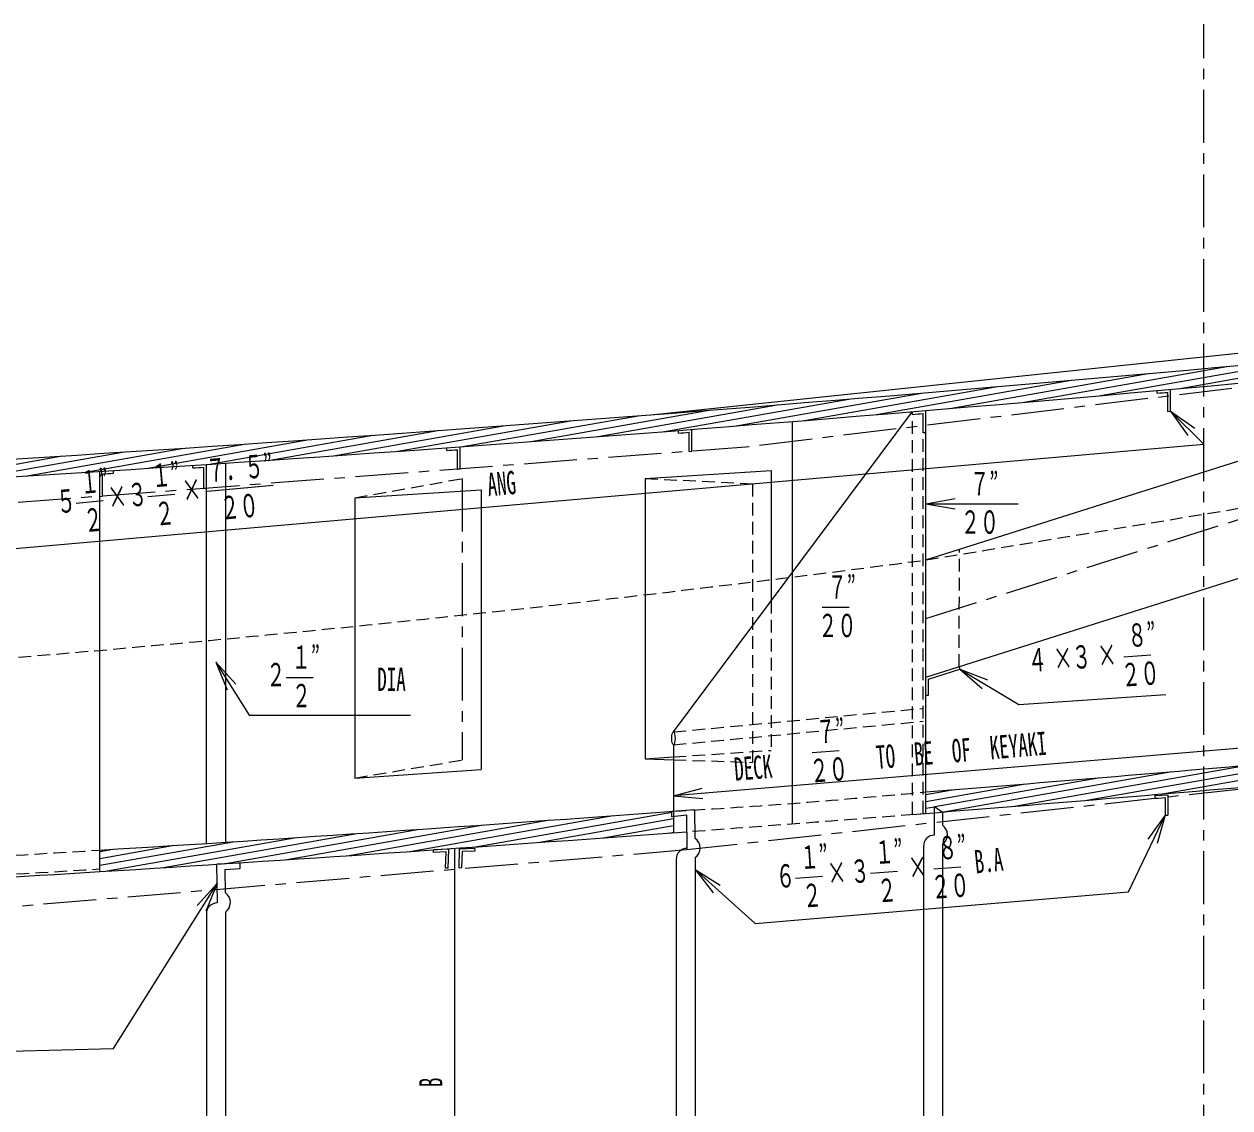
# Model space of a CAD drawing. Units: millimetres, scale not verified. Extents: x -28536 to 28536, y -20184 to 20184.
# Drawn here: x 15556 to 21257, y 5521 to 10645 of the extents above; entities that cross this region are included whole.
import ezdxf
from ezdxf.enums import TextEntityAlignment as Align

# ---------------------------------------------------------------- set-up
doc = ezdxf.new("R2010")
doc.units = ezdxf.units.MM
doc.header["$LTSCALE"] = 50
doc.linetypes.add('CHAIN1', pattern=[8, 5, -1, 1, -1])
doc.linetypes.add('DASHED1', pattern=[1.8, 1.2, -0.6])
for name, color, linetype, lineweight in [('0-0_0', 3, 'Continuous', 18), ('0-1_芯', 4, 'CHAIN1', 18), ('0-2_寸法', 2, 'Continuous', 18)]:
    doc.layers.add(name, color=color, linetype=linetype, lineweight=lineweight)
doc.styles.add('ＭＳ ゴシック', font='')
doc.styles.get('ＭＳ ゴシック').set_extended_font_data('MS Gothic')

msp = doc.modelspace()

# ---------------------------------------------------------------- linework, layer by layer
at = {"layer": '0-0_0'}
for p, q in [((19819.75, 8111.21), (25450.92, 9896.42)), ((19819.75, 7556.89), (25610.61, 9392.73)), ((18534.13, 8799.01), (22094.19, 9172.48)), ((21012.21, 8921.01), (21889.7, 9075.73)), ((20284.93, 8857.25), (21242.53, 9026.1)), ((20644.8, 8888.46), (21623.21, 9060.98)), ((19586, 8798.49), (20505.7, 8960.66)), ((19932.13, 8827.28), (20870.2, 8992.69)), ((18912.32, 8744.18), (19798.32, 8900.41)), ((19246.18, 8770.81), (20148.55, 8929.92)), ((20913.3, 8899.8), (20913.3, 8912.54)), ((20964.1, 8813.7), (20964.1, 8903.75)), ((20976.8, 8814.67), (20976.8, 8917.84)), ((18261.33, 8693.87), (19117.1, 8844.77)), ((18584.13, 8718.55), (19454.62, 8872.04)), ((17630.85, 8647.18), (18459.3, 8793.26)), ((17943.65, 8670.1), (18785.42, 8818.52)), ((18625.8, 7298.07), (19756.25, 8812.56)), ((19756.25, 8799.82), (19756.25, 8812.56)), ((19807.05, 8713.73), (19807.05, 8803.77)), ((19819.75, 6913.27), (19819.75, 8817.87)), ((20964.1, 8813.7), (20976.8, 8814.67)), ((16719.66, 8583.23), (17511.65, 8722.88)), ((17019.05, 8603.78), (17822.66, 8745.48)), ((17322.72, 8625.09), (18138.46, 8768.93)), ((18649.59, 8710.88), (18649.59, 8723.62)), ((18713.09, 8625.76), (18713.09, 8728.56)), ((19187.37, 8766.08), (19187.37, 6863.96)), ((16132.99, 8544.27), (16903.21, 8680.08)), ((16424.36, 8563.4), (17205.24, 8701.09)), ((18700.39, 8624.79), (18700.39, 8714.83)), ((19807.05, 8713.73), (19819.75, 8714.7)), ((15280.97, 8490.75), (16021.66, 8621.36)), ((15561.43, 8507.97), (16311.58, 8640.24)), ((15845.39, 8525.8), (16605.38, 8659.8)), ((17554.54, 8628.93), (17554.54, 8641.67)), ((17605.34, 8540.94), (17605.34, 8632.6)), ((17618.04, 8541.9), (17618.04, 8646.25)), ((18700.39, 8624.79), (18713.09, 8625.76)), ((15003.87, 8474.13), (15735.46, 8603.13)), ((16354.12, 8546.93), (16354.12, 8559.65)), ((16417.62, 6771.04), (16417.62, 8563.15)), ((16507.34, 8568.93), (16507.34, 6776.79)), ((15914.55, 6637.82), (15914.55, 8530.2)), ((15927.25, 8412.89), (15927.25, 8518.28)), ((15978.05, 8521.54), (15978.05, 8534.26)), ((16404.92, 8449.55), (16404.92, 8549.72)), ((17605.34, 8540.94), (17618.04, 8541.9)), ((18491.64, 8496.87), (19088.54, 8534.57)), ((18491.64, 8496.87), (18491.64, 7171.31)), ((19088.54, 8534.57), (19088.54, 7918.02)), ((16404.92, 8449.55), (16417.62, 8450.52)), ((17119.53, 8405.58), (17716.43, 8443.29)), ((17716.43, 8443.29), (17716.43, 7119.74)), ((15914.55, 8411.92), (15927.25, 8412.89)), ((17119.53, 8405.58), (17119.53, 7080.03)), ((19976.36, 7606.54), (19980.2, 7594.44)), ((19819.75, 7471.4), (19832.45, 7471.4)), ((18626.2, 7237.22), (18626.2, 6821.73)), ((18491.64, 7171.31), (18626.2, 7180.26)), ((18491.64, 7171.31), (18626.2, 7166.79)), ((20238.68, 6946.95), (21338.09, 7140.8)), ((20580.86, 6975.04), (21663.92, 7166.01)), ((20928.86, 7004.16), (21656.74, 7132.51)), ((17119.53, 7080.03), (17716.43, 7119.74)), ((19861.24, 6944.87), (20633.96, 7081.12)), ((19902.02, 6919.82), (20982.93, 7110.42)), ((19819.75, 6969.8), (20290.85, 7052.86)), ((19819.75, 7002.04), (19953.31, 7025.59)), ((20903.46, 6984.1), (20903.17, 6996.8)), ((17380.14, 6733.07), (18340.63, 6902.43)), ((17680.53, 6753.79), (18617.7, 6919.04)), ((18690.39, 6747.3), (18688.52, 6904.87)), ((18728.85, 6794.65), (18726.97, 6930.88)), ((19819.75, 6937.56), (19860.08, 6944.67)), ((19898.54, 6919.55), (19898.54, 6857.2)), ((16790.47, 6693.57), (17726.69, 6858.65)), ((17083.5, 6713), (18031.62, 6880.18)), ((17984.82, 6775.21), (18626.2, 6888.3)), ((18293.17, 6797.34), (18626.2, 6856.06)), ((15931.79, 6638.88), (16834.85, 6798.12)), ((16214.73, 6656.53), (17128.44, 6817.65)), ((16500.92, 6674.76), (17425.68, 6837.82)), ((18605.73, 6820.21), (18626.2, 6823.82)), ((15914.55, 6668.08), (16544.75, 6779.2)), ((15914.55, 6700.32), (16258.03, 6760.89)), ((15914.55, 6732.56), (15974.58, 6743.15)), ((17564.03, 6743.71), (17491.28, 6740.6)), ((17491.82, 6727.91), (17491.28, 6740.6)), ((17551.88, 6730.48), (17491.82, 6727.91)), ((17548.81, 6653.62), (17551.88, 6730.48)), ((17561.5, 6654.16), (17564.03, 6743.71)), ((17591.45, 6747.6), (17591.45, 1080.35)), ((17612.25, 6656.33), (17614.78, 6745.87)), ((17614.78, 6745.87), (17687.53, 6748.98)), ((17624.94, 6656.87), (17628.01, 6733.73)), ((17628.01, 6733.73), (17688.08, 6736.29)), ((17688.08, 6736.29), (17687.53, 6748.98)), ((19808.83, 6756.26), (19808.83, 4861.32)), ((19898.54, 6766.84), (19898.54, 4868.09)), ((16469.41, 6489.51), (16467.23, 6672.63)), ((18638.6, 6696.57), (18638.6, 4591.68)), ((18728.32, 6703.91), (18728.32, 4591.68)), ((17561.5, 6654.16), (17548.81, 6653.62)), ((17612.25, 6656.33), (17624.94, 6656.87)), ((16507.34, 6446.12), (16507.34, 4808.98)), ((16417.62, 6438.77), (16417.62, 4810.23))]:
    msp.add_line(p, q, dxfattribs=at)
at = {"layer": '0-0_0', "color": 1, "linetype": 'DASHED1'}
for p, q in [((19756.25, 6908.24), (19756.25, 8799.82)), ((19807.05, 6912.27), (19807.05, 8713.73)), ((19819.75, 8111.21), (23467.09, 8713.18)), ((17119.53, 8405.58), (17627.53, 8496.25)), ((18491.64, 8496.87), (18999.64, 8471.22)), ((18999.64, 8471.22), (18999.64, 7154.24)), ((19976.36, 7606.54), (19978.51, 8161.54)), ((19088.54, 7918.02), (19088.54, 7211.02)), ((18625.8, 7298.07), (19807.05, 7409.54)), ((18625.8, 7237.18), (19807.05, 7348.65)), ((18626.2, 7180.26), (19088.54, 7211.02)), ((17119.53, 7080.03), (17627.53, 7165.38)), ((18626.2, 7166.79), (18999.64, 7154.24))]:
    msp.add_line(p, q, dxfattribs=at)
at = {"layer": '0-0_0'}
for points in [[(19832.45, 7471.4), (19832.45, 7547.6), (19980.2, 7594.44)], [(20903.17, 6996.8), (20962.97, 7000.46), (20962.97, 6904.89)], [(20903.46, 6984.1), (20950.27, 6987.46), (20950.27, 6904.89), (20962.97, 6904.89)], [(18688.52, 6904.87), (18617.62, 6897.35), (18617.72, 6922.75), (18726.97, 6930.88)], [(19860.08, 6809.85), (19860.08, 6945.66), (19898.54, 6919.55)], [(16507.87, 6536.86), (16506.35, 6647.54), (16577.93, 6652.12), (16577.23, 6677.51), (16467.23, 6672.63)]]:
    msp.add_lwpolyline(points, dxfattribs=at)
for centre, radius, start, end in [((3137.22, 208695.5), 200488.58, 273.07187, 275.42141), ((3139.28, 208611.34), 200488.58, 273.07263, 275.41552), ((5402.99, 208800.26), 200501.28, 274.4367, 274.45126), ((4245.94, 208700.29), 200501.28, 274.4367, 274.45126), ((3139.28, 208611.34), 200501.28, 274.4367, 274.45126), ((3139.28, 208611.34), 200501.28, 274.1229, 274.13746), ((3139.28, 208611.34), 200501.28, 273.65681, 273.67135), ((5358.93, 208746.5), 200501.28, 273.14359, 273.15813), ((2280.35, 227818.98), 221499.56, 274.54171, 275.03812), ((2278.91, 227773.79), 221555.97, 274.52445, 275.03144), ((2280.35, 227818.98), 221499.56, 273.52902, 274.23206), ((19865.79, 6812.02), 55.8, 305.93654, 54.06346), ((2278.91, 227773.79), 221555.97, 273.52849, 274.23457), ((18696.1, 6749.47), 55.8, 305.26023, 54.06346), ((19858.75, 6759.82), 50.05, 88.47778, 184.07187), ((18689.35, 6696.56), 50.75, 88.82781, 180.0025), ((2278.91, 227773.79), 221555.97, 272.93778, 273.52849), ((16475.12, 6491.68), 55.8, 305.26023, 54.06346), ((16468.37, 6438.77), 50.75, 88.82781, 180.0025)]:
    msp.add_arc(centre, radius, start, end, dxfattribs=at)
at = {"layer": '0-0_0', "color": 1, "linetype": 'DASHED1'}
for centre, radius, start, end in [((7962.42, 98483.1), 91146.45, 271.98982, 277.47485), ((16948.85, 36612.76), 29736.74, 273.23358, 275.54019), ((2272.71, 227813.53), 221596.08, 274.23206, 274.54171), ((2280.35, 227818.98), 221499.56, 272.93681, 273.52902), ((2278.91, 227773.79), 221543.27, 272.93778, 273.52849)]:
    msp.add_arc(centre, radius, start, end, dxfattribs=at)
at = {"layer": '0-0_0'}
msp.add_ellipse((18625.8, 7267.62), major_axis=(0, -30.44), ratio=0.264266, dxfattribs=at)
at = {"layer": '0-1_芯'}
for p, q in [((21133.07, -7515.81), (21133.07, 10644.9)), ((19819.75, 7834.05), (25530.77, 9644.58)), ((22060.99, 9017.65), (18967.03, 8644.84)), ((18967.03, 8644.84), (15303.76, 8365.31)), ((17627.53, 8496.25), (17627.53, 7165.38))]:
    msp.add_line(p, q, dxfattribs=at)
msp.add_lwpolyline([(21709.9, 7071.54), (18687.28, 6740.39), (15346.86, 6457.64), (11658.06, 6267.3)], dxfattribs=at)
at = {"layer": '0-2_寸法'}
for p, q in [((20976.8, 8814.67), (21091.71, 8734.7)), ((20976.8, 8814.67), (21057.43, 8700.22)), ((16423.41, 8436.88), (16732.31, 8465.03)), ((16423.75, 8436.96), (16732.66, 8465.11)), ((15802.51, 8380.36), (15930.22, 8391.99)), ((16140.14, 8411.12), (16267.85, 8422.76)), ((19819.75, 8377.38), (19957.63, 8401.69)), ((19819.75, 8377.38), (19957.63, 8353.07)), ((19819.75, 8377.38), (20256.16, 8377.38)), ((20002.49, 8376.74), (20130.73, 8376.74)), ((19328.43, 7887.73), (19456.67, 7887.73)), ((20755.19, 7653.9), (20883.13, 7662.77)), ((16463.03, 7627.5), (16557.08, 7523.8)), ((16463.03, 7627.5), (16515.94, 7497.89)), ((19980.2, 7594.44), (20259.6, 7427.26)), ((19980.2, 7594.44), (20110.99, 7544.51)), ((19980.2, 7594.44), (20086.03, 7502.79)), ((16794.58, 7556.14), (16922.82, 7556.14)), ((20259.6, 7427.26), (20954.54, 7474.52)), ((21682.45, 7252.41), (18626.2, 6996.32)), ((19282.28, 7200.5), (19410.19, 7209.69)), ((18626.2, 6996.32), (18761.56, 7032.05)), ((18626.2, 6996.32), (18765.62, 6983.6)), ((20777.44, 6542.59), (20950.27, 6904.89)), ((20950.27, 6904.89), (20868.97, 6790.91)), ((20950.27, 6904.89), (20912.85, 6769.98)), ((19012.03, 6392.12), (18728.32, 6648.19)), ((18728.32, 6648.19), (18846.95, 6573.86)), ((18728.32, 6648.19), (18814.38, 6537.77)), ((19203.35, 6606.73), (19331.3, 6615.4)), ((19557.27, 6630.71), (19685.22, 6639.38)), ((19856.7, 6651), (19984.65, 6659.67)), ((15978.29, 5802.05), (16468.32, 6581.07)), ((16468.32, 6581.07), (16374.33, 6477.31)), ((16468.32, 6581.07), (16415.49, 6451.42)), ((19012.03, 6392.12), (20777.44, 6542.59)), ((6718.61, 5545.15), (15978.29, 5802.05))]:
    msp.add_line(p, q, dxfattribs=at)
for points in [[(14197.97, 8307.39), (14308.58, 8060.06), (21133.07, 8659.29), (20976.8, 8814.67)], [(16463.03, 7627.5), (16620.45, 7377.57), (17383.22, 7377.57)]]:
    msp.add_lwpolyline(points, dxfattribs=at)

# ---------------------------------------------------------------- texts
at = {"layer": '0-2_寸法', "style": 'ＭＳ ゴシック', "width": 0.6}
for s, rotation, p in [('７．５”', 5.207, (16426.09, 8444.62)), ('１”', 5.207, (16165.93, 8420.97)), ('１”', 5.207, (15828.3, 8390.2)), ('×', 5.207, (16311.27, 8351.2)), ('ANG', 4.801, (17753.72, 8379.68)), ('５', 5.207, (15717.06, 8298.31)), ('×', 5.207, (15959.9, 8318.98)), ('３', 5.207, (16054.69, 8329.08)), ('２', 5.207, (16183.24, 8239.99)), ('２０', 5.207, (16492.26, 8268.15)), ('２', 5.207, (15845.61, 8209.23)), ('８”', 3.966, (20779.29, 7665.61)), ('×', 3.966, (20428.75, 7555.89)), ('３', 3.966, (20516.32, 7561.96)), ('×', 3.966, (20636.92, 7570.12)), ('４', 3.966, (20307.59, 7547.48)), ('２０', 3.966, (20749.7, 7478.77)), ('７”', 4.11, (19308.25, 7209.85)), ('DECK         \u3000TO  BE  OF  KEYAKI', 4.79, (18920.39, 7034.07)), ('２０', 4.11, (19277.22, 7025.35)), ('１”', 3.876, (19583.28, 6639.96)), ('８”', 3.876, (19882.71, 6660.25)), ('１”', 3.876, (19229.36, 6615.98)), ('B.A', 5.935, (20058.42, 6595.91)), ('６', 3.876, (19116.02, 6526.7)), ('×', 3.876, (19359.27, 6541.72)), ('３', 3.876, (19468.83, 6549.35)), ('×', 3.876, (19742.26, 6567.87)), ('２０', 3.876, (19850.93, 6475.88)), ('２', 3.876, (19242.46, 6434.65)), ('２', 3.876, (19596.38, 6458.63)), ('B', 90, (17566.76, 5618.71))]:
    msp.add_text(s, height=110, rotation=rotation, dxfattribs=at).set_placement(p, align=Align.BOTTOM_LEFT)
for s, p in [('７”', (20029.07, 8384.21)), ('２０', (19984.89, 8202.41)), ('７”', (19355.01, 7895.2)), ('２０', (19310.84, 7713.4)), ('１”', (16821.16, 7563.61)), ('２', (16701.39, 7481.06)), (' DIA', (17180.72, 7459.07)), ('２', (16821.97, 7381.81))]:
    msp.add_text(s, height=110, dxfattribs=at).set_placement(p, align=Align.BOTTOM_LEFT)

doc.saveas('drawing.dxf')
